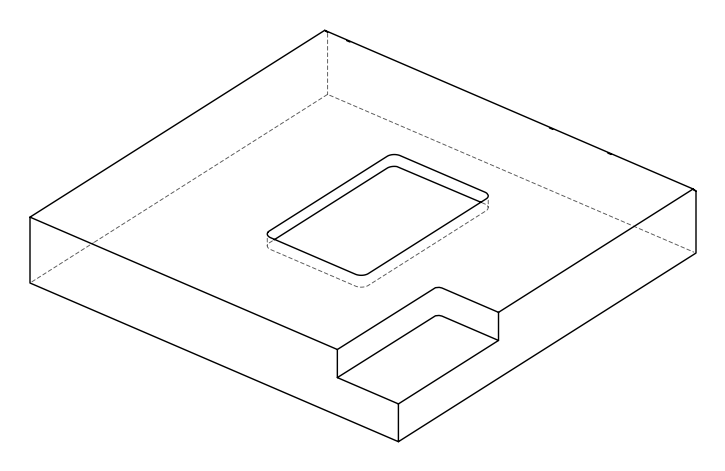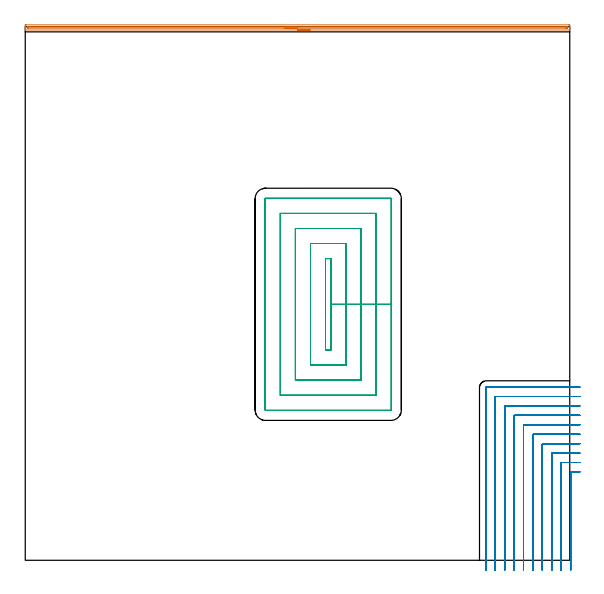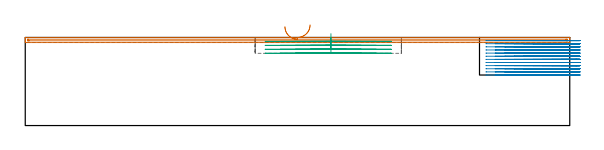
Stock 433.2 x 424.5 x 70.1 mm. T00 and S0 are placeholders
(PLAN: 3 operations, 2 tool changes, 61.9 min)
(1 AREA_MILL | FG_CHAMFER_SURFACE | UGT0205_001 | 7.09 min | 3641 mm3)
(2 MILL_CORNER_NOTCH_RECTANGULAR | CORNER_NOTCH_RECTANGULAR | NXT0201_013 | Follow Part, ap 2.5, ae 75% | 40.2 min | 306378 mm3)
(3 MILL_RECTANGULAR_POCKET | POCKET_RECTANGULAR_STRAIGHT | UGT0201_010 | Follow Part, ap 4, ae 75% | 14.63 min | 269958 mm3)
(TOOL UGT0205_001 | Chamfer Mill 20 x 3 x 45 deg. | D20 FL50 Z2)
(TOOL NXT0201_013 | ENDMILL 10mm | D10 FL30 Z4)
(TOOL UGT0201_010 | End Mill 16 mm | D16 FL22 Z2)
(OP 1 AREA_MILL)
G17 G21 G94 G90
T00 M6
G54
G17 G0 G90 X226.6 Y421.9 S1061 M3
G43 Z80.1 H0
G94 G1 X226.562 Z79.228 F250.
X226.448 Z78.363
X226.259 Z77.512
X225.997 Z76.68
X225.663 Z75.874
X225.26 Z75.1
X224.792 Z74.364
X224.26 Z73.672
X223.671 Z73.029
X223.028 Z72.439
X222.336 Z71.908
X221.6 Z71.44
X220.826 Z71.037
X220.02 Z70.703
X219.188 Z70.441
X218.336 Z70.252
X217.472 Z70.138
X216.6 Z70.1
X0.184
X0.01 Y421.903 Z70.088
X0.002 Y422.025 Z69.967
X0. Y422.153 Z69.847
Y422.362 Z69.638
Y423.079 Z68.916
Y424.308 Z67.688
Y424.821 Z67.173
Y425.436 Z66.559
X0.003 Y425.692 Z66.303
X0.01 Y425.993 Z66.003
X0.317 Y425.998 Z66.
X0.631 Y426.
X432.569
X432.883 Y425.998
X433.19 Y425.993 Z66.003
X433.2 Y425.692 Z66.303
Y425.436 Z66.559
Y424.821 Z67.173
Y423.437 Z68.559
Y423.079 Z68.916
Y422.362 Z69.638
Y422.153 Z69.847
X433.198 Y422.025 Z69.967
X433.19 Y421.903 Z70.088
X433.016 Y421.9 Z70.1
X216.6
Y423.314 Z68.686
X2.42 Y423.315 Z68.685
X2.176 Y423.317 Z68.683
X2.059 Y423.321 Z68.679
X2.01 Y423.323 Z68.677
X2.008 Y423.351 Z68.649
X2.002 Y423.486 Z68.514
X2.001 Y423.95 Z68.05
X2.003 Y424.356 Z67.644
X2.01 Y424.495 Z67.505
X2.021 Y424.579 Z67.421
X2.094 Y424.581 Z67.419
X2.42 Y424.584 Z67.416
X2.662 Y424.585 Z67.415
X3.314 Y424.586 Z67.414
X430.78 Y424.585 Z67.415
X431.024 Y424.583 Z67.417
X431.141 Y424.58 Z67.42
X431.19 Y424.577 Z67.423
X431.192 Y424.549 Z67.451
X431.198 Y424.414 Z67.586
X431.199 Y423.95 Z68.05
X431.197 Y423.545 Z68.455
X431.19 Y423.406 Z68.594
X431.179 Y423.321 Z68.679
X431.106 Y423.319 Z68.681
X430.78 Y423.316 Z68.684
X430.538 Y423.315 Z68.685
X429.886 Y423.314 Z68.686
X216.6
X215.728 Z68.724
X214.864 Z68.838
X214.012 Z69.026
X213.18 Z69.289
X212.374 Z69.623
X211.6 Z70.025
X210.864 Z70.494
X210.172 Z71.025
X209.529 Z71.615
X208.94 Z72.258
X208.408 Z72.95
X207.94 Z73.686
X207.537 Z74.46
X207.203 Z75.266
X206.941 Z76.098
X206.752 Z76.949
X206.638 Z77.814
X206.6 Z78.686
G0 Z80.1
M5
M2
(OP 2 MILL_CORNER_NOTCH_RECTANGULAR)
G17 G21 G94 G90
T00 M6
G54
G17 G0 G90 X441.2 Y70.3 S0 M3
G43 Z80.1 H0
Z67.608
G94 G1 X438.2 F250.
X434.394 F500.
G3 X433.9 Y69.806 R0.5
G1 Y-4.951
Y-7.951 F250.
G0 Z80.1
X441.2 Y77.8
Z67.608
G1 X438.2
X426.895 F500.
G3 X426.4 Y77.305 R0.5
G1 Y-5.
Y-8. F250.
G0 Z80.1
X441.2 Y85.3
Z67.608
G1 X438.2
X419.395 F500.
G3 X418.9 Y84.805 R0.5
G1 Y-5.
Y-8. F250.
G0 Z80.1
X441.2 Y92.8
Z67.608
G1 X438.2
X411.895 F500.
G3 X411.4 Y92.305 R0.5
G1 Y-5.
Y-8. F250.
G0 Z80.1
X441.2 Y100.3
Z67.608
G1 X438.2
X404.396 F500.
G3 X403.9 Y99.804 R0.5
G1 Y-5.
Y-8. F250.
G0 Z80.1
X441.2 Y107.8
Z67.608
G1 X438.2
X396.896 F500.
G3 X396.4 Y107.304 R0.5
G1 Y-5.
Y-8. F250.
G0 Z80.1
X441.2 Y115.3
Z67.608
G1 X438.2
X389.396 F500.
G3 X388.9 Y114.804 R0.5
G1 Y-5.
Y-8. F250.
G0 Z80.1
X441.2 Y122.8
Z67.608
G1 X438.2
X381.896 F500.
G3 X381.4 Y122.304 R0.5
G1 Y-5.
Y-8. F250.
G0 Z80.1
X441.2 Y130.3
Z67.608
G1 X438.2
X374.397 F500.
G3 X373.9 Y129.803 R0.5
G1 Y-5.
Y-8. F250.
G0 Z80.1
X441.2 Y137.8
Z67.608
G1 X438.2
X366.9 F500.
G3 X366.4 Y137.3 R0.5
G1 Y-5.
Y-8. F250.
G0 Z80.1
X441.2 Y70.3
Z65.117
G1 X438.2
X434.394 F500.
G3 X433.9 Y69.806 R0.5
G1 Y-4.951
Y-7.951 F250.
G0 Z80.1
X441.2 Y77.8
Z65.117
G1 X438.2
X426.895 F500.
G3 X426.4 Y77.305 R0.5
G1 Y-5.
Y-8. F250.
G0 Z80.1
X441.2 Y85.3
Z65.117
G1 X438.2
X419.395 F500.
G3 X418.9 Y84.805 R0.5
G1 Y-5.
Y-8. F250.
G0 Z80.1
X441.2 Y92.8
Z65.117
G1 X438.2
X411.895 F500.
G3 X411.4 Y92.305 R0.5
G1 Y-5.
Y-8. F250.
G0 Z80.1
X441.2 Y100.3
Z65.117
G1 X438.2
X404.396 F500.
G3 X403.9 Y99.805 R0.5
G1 Y-5.
Y-8. F250.
G0 Z80.1
X441.2 Y107.8
Z65.117
G1 X438.2
X396.896 F500.
G3 X396.4 Y107.304 R0.5
G1 Y-5.
Y-8. F250.
G0 Z80.1
X441.2 Y115.3
Z65.117
G1 X438.2
X389.396 F500.
G3 X388.9 Y114.804 R0.5
G1 Y-5.
Y-8. F250.
G0 Z80.1
X441.2 Y122.8
Z65.117
G1 X438.2
X381.896 F500.
G3 X381.4 Y122.304 R0.5
G1 Y-5.
Y-8. F250.
G0 Z80.1
X441.2 Y130.3
Z65.117
G1 X438.2
X374.396 F500.
G3 X373.9 Y129.804 R0.5
G1 Y-5.
Y-8. F250.
G0 Z80.1
X441.2 Y137.8
Z65.117
G1 X438.2
X366.9 F500.
G3 X366.4 Y137.3 R0.5
G1 Y-5.
Y-8. F250.
G0 Z80.1
X441.2 Y70.3
Z62.625
G1 X438.2
X434.394 F500.
G3 X433.9 Y69.806 R0.5
G1 Y-4.951
Y-7.951 F250.
G0 Z80.1
X441.2 Y77.8
Z62.625
G1 X438.2
X426.895 F500.
G3 X426.4 Y77.305 R0.5
G1 Y-5.
Y-8. F250.
G0 Z80.1
X441.2 Y85.3
Z62.625
G1 X438.2
X419.395 F500.
G3 X418.9 Y84.805 R0.5
G1 Y-5.
Y-8. F250.
G0 Z80.1
X441.2 Y92.8
Z62.625
G1 X438.2
X411.895 F500.
G3 X411.4 Y92.305 R0.5
G1 Y-5.
Y-8. F250.
G0 Z80.1
X441.2 Y100.3
Z62.625
G1 X438.2
X404.396 F500.
G3 X403.9 Y99.805 R0.5
G1 Y-5.
Y-8. F250.
G0 Z80.1
X441.2 Y107.8
Z62.625
G1 X438.2
X396.896 F500.
G3 X396.4 Y107.304 R0.5
G1 Y-5.
Y-8. F250.
G0 Z80.1
X441.2 Y115.3
Z62.625
G1 X438.2
X389.396 F500.
G3 X388.9 Y114.804 R0.5
G1 Y-5.
Y-8. F250.
G0 Z80.1
X441.2 Y122.8
Z62.625
G1 X438.2
X381.896 F500.
G3 X381.4 Y122.304 R0.5
G1 Y-5.
Y-8. F250.
G0 Z80.1
X441.2 Y130.3
Z62.625
G1 X438.2
X374.396 F500.
G3 X373.9 Y129.804 R0.5
G1 Y-5.
Y-8. F250.
G0 Z80.1
X441.2 Y137.8
Z62.625
G1 X438.2
X366.9 F500.
G3 X366.4 Y137.3 R0.5
G1 Y-5.
Y-8. F250.
G0 Z80.1
X441.2 Y70.3
Z60.133
G1 X438.2
X434.394 F500.
G3 X433.9 Y69.806 R0.5
G1 Y-4.951
Y-7.951 F250.
G0 Z80.1
X441.2 Y77.8
Z60.133
G1 X438.2
X426.895 F500.
G3 X426.4 Y77.305 R0.5
G1 Y-5.
Y-8. F250.
G0 Z80.1
X441.2 Y85.3
Z60.133
G1 X438.2
X419.395 F500.
G3 X418.9 Y84.805 R0.5
G1 Y-5.
Y-8. F250.
G0 Z80.1
X441.2 Y92.8
Z60.133
G1 X438.2
X411.895 F500.
G3 X411.4 Y92.305 R0.5
G1 Y-5.
Y-8. F250.
G0 Z80.1
X441.2 Y100.3
Z60.133
G1 X438.2
X404.396 F500.
G3 X403.9 Y99.805 R0.5
G1 Y-5.
Y-8. F250.
G0 Z80.1
X441.2 Y107.8
Z60.133
G1 X438.2
X396.896 F500.
G3 X396.4 Y107.304 R0.5
G1 Y-5.
Y-8. F250.
G0 Z80.1
X441.2 Y115.3
Z60.133
G1 X438.2
X389.396 F500.
G3 X388.9 Y114.804 R0.5
G1 Y-5.
Y-8. F250.
G0 Z80.1
X441.2 Y122.8
Z60.133
G1 X438.2
X381.896 F500.
G3 X381.4 Y122.304 R0.5
G1 Y-5.
Y-8. F250.
G0 Z80.1
X441.2 Y130.3
Z60.133
G1 X438.2
X374.396 F500.
G3 X373.9 Y129.804 R0.5
G1 Y-5.
Y-8. F250.
G0 Z80.1
X441.2 Y137.8
Z60.133
G1 X438.2
X366.9 F500.
G3 X366.4 Y137.3 R0.5
G1 Y-5.
Y-8. F250.
G0 Z80.1
X441.2 Y70.3
Z57.642
G1 X438.2
X434.394 F500.
G3 X433.9 Y69.806 R0.5
G1 Y-4.951
Y-7.951 F250.
G0 Z80.1
X441.2 Y77.8
Z57.642
G1 X438.2
X426.895 F500.
G3 X426.4 Y77.305 R0.5
G1 Y-5.
Y-8. F250.
G0 Z80.1
X441.2 Y85.3
Z57.642
G1 X438.2
X419.395 F500.
G3 X418.9 Y84.805 R0.5
G1 Y-5.
Y-8. F250.
G0 Z80.1
X441.2 Y92.8
Z57.642
G1 X438.2
X411.895 F500.
G3 X411.4 Y92.305 R0.5
G1 Y-5.
Y-8. F250.
G0 Z80.1
X441.2 Y100.3
Z57.642
G1 X438.2
X404.396 F500.
G3 X403.9 Y99.805 R0.5
G1 Y-5.
Y-8. F250.
G0 Z80.1
X441.2 Y107.8
Z57.642
G1 X438.2
X396.896 F500.
G3 X396.4 Y107.304 R0.5
G1 Y-5.
Y-8. F250.
G0 Z80.1
X441.2 Y115.3
Z57.642
G1 X438.2
X389.396 F500.
G3 X388.9 Y114.804 R0.5
G1 Y-5.
Y-8. F250.
G0 Z80.1
X441.2 Y122.8
Z57.642
G1 X438.2
X381.896 F500.
G3 X381.4 Y122.304 R0.5
G1 Y-5.
Y-8. F250.
G0 Z80.1
X441.2 Y130.3
Z57.642
G1 X438.2
X374.396 F500.
G3 X373.9 Y129.804 R0.5
G1 Y-5.
Y-8. F250.
G0 Z80.1
X441.2 Y137.8
Z57.642
G1 X438.2
X366.9 F500.
G3 X366.4 Y137.3 R0.5
G1 Y-5.
Y-8. F250.
G0 Z80.1
X441.2 Y70.3
Z55.15
G1 X438.2
X434.394 F500.
G3 X433.9 Y69.806 R0.5
G1 Y-4.951
Y-7.951 F250.
G0 Z80.1
X441.2 Y77.8
Z55.15
G1 X438.2
X426.895 F500.
G3 X426.4 Y77.305 R0.5
G1 Y-5.
Y-8. F250.
G0 Z80.1
X441.2 Y85.3
Z55.15
G1 X438.2
X419.395 F500.
G3 X418.9 Y84.805 R0.5
G1 Y-5.
Y-8. F250.
G0 Z80.1
X441.2 Y92.8
Z55.15
G1 X438.2
X411.895 F500.
G3 X411.4 Y92.305 R0.5
G1 Y-5.
Y-8. F250.
G0 Z80.1
X441.2 Y100.3
Z55.15
G1 X438.2
X404.396 F500.
G3 X403.9 Y99.805 R0.5
G1 Y-5.
Y-8. F250.
G0 Z80.1
X441.2 Y107.8
Z55.15
G1 X438.2
X396.896 F500.
G3 X396.4 Y107.304 R0.5
G1 Y-5.
Y-8. F250.
G0 Z80.1
X441.2 Y115.3
Z55.15
G1 X438.2
X389.396 F500.
G3 X388.9 Y114.804 R0.5
G1 Y-5.
Y-8. F250.
G0 Z80.1
X441.2 Y122.8
Z55.15
G1 X438.2
X381.896 F500.
G3 X381.4 Y122.304 R0.5
G1 Y-5.
Y-8. F250.
G0 Z80.1
X441.2 Y130.3
Z55.15
G1 X438.2
X374.396 F500.
G3 X373.9 Y129.804 R0.5
G1 Y-5.
Y-8. F250.
G0 Z80.1
X441.2 Y137.8
Z55.15
G1 X438.2
X366.9 F500.
G3 X366.4 Y137.3 R0.5
G1 Y-5.
Y-8. F250.
G0 Z80.1
X441.2 Y70.3
Z52.658
G1 X438.2
X434.394 F500.
G3 X433.9 Y69.806 R0.5
G1 Y-4.951
Y-7.951 F250.
G0 Z80.1
X441.2 Y77.8
Z52.658
G1 X438.2
X426.895 F500.
G3 X426.4 Y77.305 R0.5
G1 Y-5.
Y-8. F250.
G0 Z80.1
X441.2 Y85.3
Z52.658
G1 X438.2
X419.395 F500.
G3 X418.9 Y84.805 R0.5
G1 Y-5.
Y-8. F250.
G0 Z80.1
X441.2 Y92.8
Z52.658
G1 X438.2
X411.895 F500.
G3 X411.4 Y92.305 R0.5
G1 Y-5.
Y-8. F250.
G0 Z80.1
X441.2 Y100.3
Z52.658
G1 X438.2
X404.396 F500.
G3 X403.9 Y99.805 R0.5
G1 Y-5.
Y-8. F250.
G0 Z80.1
X441.2 Y107.8
Z52.658
G1 X438.2
X396.896 F500.
G3 X396.4 Y107.304 R0.5
G1 Y-5.
Y-8. F250.
G0 Z80.1
X441.2 Y115.3
Z52.658
G1 X438.2
X389.396 F500.
G3 X388.9 Y114.804 R0.5
G1 Y-5.
Y-8. F250.
G0 Z80.1
X441.2 Y122.8
Z52.658
G1 X438.2
X381.896 F500.
G3 X381.4 Y122.304 R0.5
G1 Y-5.
Y-8. F250.
G0 Z80.1
X441.2 Y130.3
Z52.658
G1 X438.2
X374.396 F500.
G3 X373.9 Y129.804 R0.5
G1 Y-5.
Y-8. F250.
G0 Z80.1
X441.2 Y137.8
Z52.658
G1 X438.2
X366.9 F500.
G3 X366.4 Y137.3 R0.5
G1 Y-5.
Y-8. F250.
G0 Z80.1
X441.2 Y70.3
Z50.167
G1 X438.2
X434.394 F500.
G3 X433.9 Y69.806 R0.5
G1 Y-4.951
Y-7.951 F250.
G0 Z80.1
X441.2 Y77.8
Z50.167
G1 X438.2
X426.895 F500.
G3 X426.4 Y77.305 R0.5
G1 Y-5.
Y-8. F250.
G0 Z80.1
X441.2 Y85.3
Z50.167
G1 X438.2
X419.395 F500.
G3 X418.9 Y84.805 R0.5
G1 Y-5.
Y-8. F250.
G0 Z80.1
X441.2 Y92.8
Z50.167
G1 X438.2
X411.895 F500.
G3 X411.4 Y92.305 R0.5
G1 Y-5.
Y-8. F250.
G0 Z80.1
X441.2 Y100.3
Z50.167
G1 X438.2
X404.396 F500.
G3 X403.9 Y99.805 R0.5
G1 Y-5.
Y-8. F250.
G0 Z80.1
X441.2 Y107.8
Z50.167
G1 X438.2
X396.896 F500.
G3 X396.4 Y107.304 R0.5
G1 Y-5.
Y-8. F250.
G0 Z80.1
X441.2 Y115.3
Z50.167
G1 X438.2
X389.396 F500.
G3 X388.9 Y114.804 R0.5
G1 Y-5.
Y-8. F250.
G0 Z80.1
X441.2 Y122.8
Z50.167
G1 X438.2
X381.896 F500.
G3 X381.4 Y122.304 R0.5
G1 Y-5.
Y-8. F250.
G0 Z80.1
X441.2 Y130.3
Z50.167
G1 X438.2
X374.396 F500.
G3 X373.9 Y129.804 R0.5
G1 Y-5.
Y-8. F250.
G0 Z80.1
X441.2 Y137.8
Z50.167
G1 X438.2
X366.9 F500.
G3 X366.4 Y137.3 R0.5
G1 Y-5.
Y-8. F250.
G0 Z80.1
X441.2 Y70.3
Z47.675
G1 X438.2
X434.394 F500.
G3 X433.9 Y69.806 R0.5
G1 Y-4.951
Y-7.951 F250.
G0 Z80.1
X441.2 Y77.8
Z47.675
G1 X438.2
X426.895 F500.
G3 X426.4 Y77.305 R0.5
G1 Y-5.
Y-8. F250.
G0 Z80.1
X441.2 Y85.3
Z47.675
G1 X438.2
X419.395 F500.
G3 X418.9 Y84.805 R0.5
G1 Y-5.
Y-8. F250.
G0 Z80.1
X441.2 Y92.8
Z47.675
G1 X438.2
X411.895 F500.
G3 X411.4 Y92.305 R0.5
G1 Y-5.
Y-8. F250.
G0 Z80.1
X441.2 Y100.3
Z47.675
G1 X438.2
X404.396 F500.
G3 X403.9 Y99.805 R0.5
G1 Y-5.
Y-8. F250.
G0 Z80.1
X441.2 Y107.8
Z47.675
G1 X438.2
X396.896 F500.
G3 X396.4 Y107.304 R0.5
G1 Y-5.
Y-8. F250.
G0 Z80.1
X441.2 Y115.3
Z47.675
G1 X438.2
X389.396 F500.
G3 X388.9 Y114.804 R0.5
G1 Y-5.
Y-8. F250.
G0 Z80.1
X441.2 Y122.8
Z47.675
G1 X438.2
X381.896 F500.
G3 X381.4 Y122.304 R0.5
G1 Y-5.
Y-8. F250.
G0 Z80.1
X441.2 Y130.3
Z47.675
G1 X438.2
X374.396 F500.
G3 X373.9 Y129.804 R0.5
G1 Y-5.
Y-8. F250.
G0 Z80.1
X441.2 Y137.8
Z47.675
G1 X438.2
X366.9 F500.
G3 X366.4 Y137.3 R0.5
G1 Y-5.
Y-8. F250.
G0 Z80.1
X441.2 Y70.3
Z45.183
G1 X438.2
X434.394 F500.
G3 X433.9 Y69.806 R0.5
G1 Y-4.951
Y-7.951 F250.
G0 Z80.1
X441.2 Y77.8
Z45.183
G1 X438.2
X426.895 F500.
G3 X426.4 Y77.305 R0.5
G1 Y-5.
Y-8. F250.
G0 Z80.1
X441.2 Y85.3
Z45.183
G1 X438.2
X419.395 F500.
G3 X418.9 Y84.805 R0.5
G1 Y-5.
Y-8. F250.
G0 Z80.1
X441.2 Y92.8
Z45.183
G1 X438.2
X411.895 F500.
G3 X411.4 Y92.305 R0.5
G1 Y-5.
Y-8. F250.
G0 Z80.1
X441.2 Y100.3
Z45.183
G1 X438.2
X404.396 F500.
G3 X403.9 Y99.805 R0.5
G1 Y-5.
Y-8. F250.
G0 Z80.1
X441.2 Y107.8
Z45.183
G1 X438.2
X396.896 F500.
G3 X396.4 Y107.304 R0.5
G1 Y-5.
Y-8. F250.
G0 Z80.1
X441.2 Y115.3
Z45.183
G1 X438.2
X389.396 F500.
G3 X388.9 Y114.804 R0.5
G1 Y-5.
Y-8. F250.
G0 Z80.1
X441.2 Y122.8
Z45.183
G1 X438.2
X381.896 F500.
G3 X381.4 Y122.304 R0.5
G1 Y-5.
Y-8. F250.
G0 Z80.1
X441.2 Y130.3
Z45.183
G1 X438.2
X374.396 F500.
G3 X373.9 Y129.804 R0.5
G1 Y-5.
Y-8. F250.
G0 Z80.1
X441.2 Y137.8
Z45.183
G1 X438.2
X366.9 F500.
G3 X366.4 Y137.3 R0.5
G1 Y-5.
Y-8. F250.
G0 Z80.1
X441.2 Y70.3
Z42.692
G1 X438.2
X434.394 F500.
G3 X433.9 Y69.806 R0.5
G1 Y-4.951
Y-7.951 F250.
G0 Z80.1
X441.2 Y77.8
Z42.692
G1 X438.2
X426.895 F500.
G3 X426.4 Y77.305 R0.5
G1 Y-5.
Y-8. F250.
G0 Z80.1
X441.2 Y85.3
Z42.692
G1 X438.2
X419.395 F500.
G3 X418.9 Y84.805 R0.5
G1 Y-5.
Y-8. F250.
G0 Z80.1
X441.2 Y92.8
Z42.692
G1 X438.2
X411.895 F500.
G3 X411.4 Y92.305 R0.5
G1 Y-5.
Y-8. F250.
G0 Z80.1
X441.2 Y100.3
Z42.692
G1 X438.2
X404.396 F500.
G3 X403.9 Y99.805 R0.5
G1 Y-5.
Y-8. F250.
G0 Z80.1
X441.2 Y107.8
Z42.692
G1 X438.2
X396.896 F500.
G3 X396.4 Y107.304 R0.5
G1 Y-5.
Y-8. F250.
G0 Z80.1
X441.2 Y115.3
Z42.692
G1 X438.2
X389.396 F500.
G3 X388.9 Y114.804 R0.5
G1 Y-5.
Y-8. F250.
G0 Z80.1
X441.2 Y122.8
Z42.692
G1 X438.2
X381.896 F500.
G3 X381.4 Y122.304 R0.5
G1 Y-5.
Y-8. F250.
G0 Z80.1
X441.2 Y130.3
Z42.692
G1 X438.2
X374.396 F500.
G3 X373.9 Y129.804 R0.5
G1 Y-5.
Y-8. F250.
G0 Z80.1
X441.2 Y137.8
Z42.692
G1 X438.2
X366.9 F500.
G3 X366.4 Y137.3 R0.5
G1 Y-5.
Y-8. F250.
G0 Z80.1
X441.2 Y70.3
Z40.2
G1 X438.2
X434.394 F500.
G3 X433.9 Y69.806 R0.5
G1 Y-4.951
Y-7.951 F250.
G0 Z80.1
X441.2 Y77.8
Z40.2
G1 X438.2
X426.895 F500.
G3 X426.4 Y77.305 R0.5
G1 Y-5.
Y-8. F250.
G0 Z80.1
X441.2 Y85.3
Z40.2
G1 X438.2
X419.395 F500.
G3 X418.9 Y84.805 R0.5
G1 Y-5.
Y-8. F250.
G0 Z80.1
X441.2 Y92.8
Z40.2
G1 X438.2
X411.895 F500.
G3 X411.4 Y92.305 R0.5
G1 Y-5.
Y-8. F250.
G0 Z80.1
X441.2 Y100.3
Z40.2
G1 X438.2
X404.396 F500.
G3 X403.9 Y99.805 R0.5
G1 Y-5.
Y-8. F250.
G0 Z80.1
X441.2 Y107.8
Z40.2
G1 X438.2
X396.896 F500.
G3 X396.4 Y107.304 R0.5
G1 Y-5.
Y-8. F250.
G0 Z80.1
X441.2 Y115.3
Z40.2
G1 X438.2
X389.396 F500.
G3 X388.9 Y114.804 R0.5
G1 Y-5.
Y-8. F250.
G0 Z80.1
X441.2 Y122.8
Z40.2
G1 X438.2
X381.896 F500.
G3 X381.4 Y122.304 R0.5
G1 Y-5.
Y-8. F250.
G0 Z80.1
X441.2 Y130.3
Z40.2
G1 X438.2
X374.396 F500.
G3 X373.9 Y129.804 R0.5
G1 Y-5.
Y-8. F250.
G0 Z80.1
X441.2 Y137.8
Z40.2
G1 X438.2
X366.9 F500.
G3 X366.4 Y137.3 R0.5
G1 Y-5.
Y-8. F250.
G0 Z80.1
M5
M2
(OP 3 MILL_RECTANGULAR_POCKET)
G17 G21 G94 G90
T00 M6
G54
G17 G0 G90 X243.2 Y180.698 S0 M3
G43 Z80.1 H0
Z73.1
G94 G1 Y203.65 Z66.95 F250.
Y240. F500.
X238.9
Y167.3
X243.2
Y203.65
X255.2
Y252.
X226.9
Y155.3
X255.2
Y203.65
X267.2
Y264.
X214.9
Y143.3
X267.2
Y203.65
X279.2
Y276.
X202.9
Y131.3
X279.2
Y203.65
X291.2
Y287.7
G3 X290.9 Y288. R0.3
G1 X191.2
G3 X190.9 Y287.7 R0.3
G1 Y119.6
G3 X191.2 Y119.3 R0.3
G1 X290.9
G3 X291.2 Y119.6 R0.3
G1 Y203.65
Y204.65
G0 X243.2 Y180.698 Z69.95
G1 Y203.65 Z63.8 F250.
Y240. F500.
X238.9
Y167.3
X243.2
Y203.65
X255.2
Y252.
X226.9
Y155.3
X255.2
Y203.65
X267.2
Y264.
X214.9
Y143.3
X267.2
Y203.65
X279.2
Y276.
X202.9
Y131.3
X279.2
Y203.65
X291.2
Y287.7
G3 X290.9 Y288. R0.3
G1 X191.2
G3 X190.9 Y287.7 R0.3
G1 Y119.6
G3 X191.2 Y119.3 R0.3
G1 X290.9
G3 X291.2 Y119.6 R0.3
G1 Y203.65
Y204.65
G0 X243.2 Y180.698 Z66.8
G1 Y203.65 Z60.65 F250.
Y240. F500.
X238.9
Y167.3
X243.2
Y203.65
X255.2
Y252.
X226.9
Y155.3
X255.2
Y203.65
X267.2
Y264.
X214.9
Y143.3
X267.2
Y203.65
X279.2
Y276.
X202.9
Y131.3
X279.2
Y203.65
X291.2
Y287.7
G3 X290.9 Y288. R0.3
G1 X191.2
G3 X190.9 Y287.7 R0.3
G1 Y119.6
G3 X191.2 Y119.3 R0.3
G1 X290.9
G3 X291.2 Y119.6 R0.3
G1 Y203.65
Y204.65
G0 X243.2 Y180.698 Z63.65
G1 Y203.65 Z57.5 F250.
Y240. F500.
X238.9
Y167.3
X243.2
Y203.65
X255.2
Y252.
X226.9
Y155.3
X255.2
Y203.65
X267.2
Y264.
X214.9
Y143.3
X267.2
Y203.65
X279.2
Y276.
X202.9
Y131.3
X279.2
Y203.65
X291.2
Y287.7
G3 X290.9 Y288. R0.3
G1 X191.2
G3 X190.9 Y287.7 R0.3
G1 Y119.6
G3 X191.2 Y119.3 R0.3
G1 X290.9
G3 X291.2 Y119.6 R0.3
G1 Y203.65
Y204.65
G0 Z80.1
M5
M2
